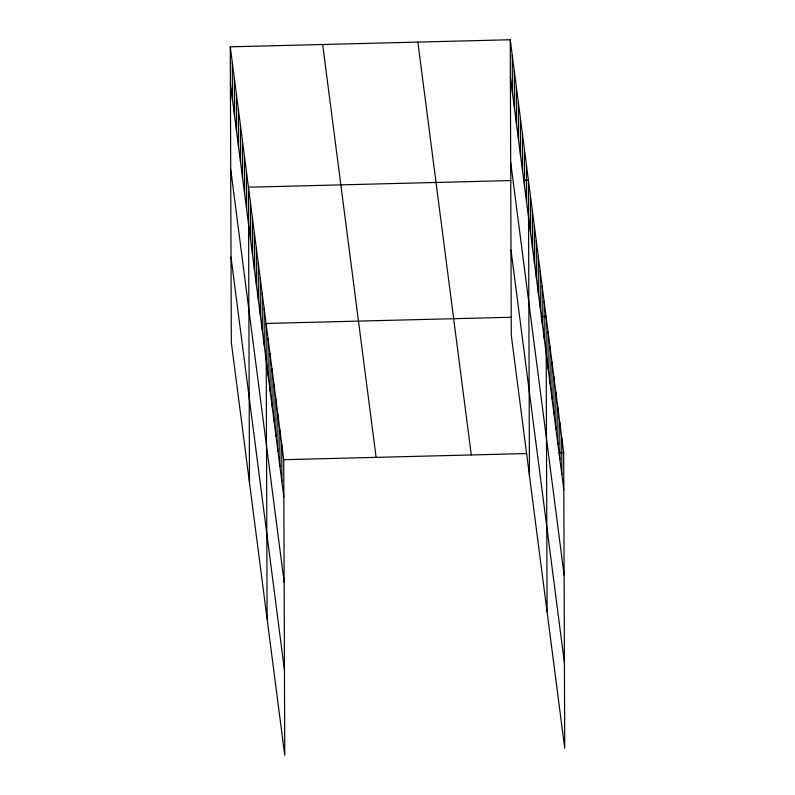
<?xml version="1.0" encoding="UTF-8"?>
<svg xmlns="http://www.w3.org/2000/svg" width="795" height="795" viewBox="0 0 795 795"><rect width="100%" height="100%" fill="white"/><g stroke="black" fill="none" stroke-linecap="round" stroke-linejoin="round"><path stroke-width="1.19" d="M230.282 46.835L283.716 459.699L284.749 755.25L231.315 342.387L230.282 46.835L510.251 39.75L563.685 452.613L564.718 748.165L511.284 335.301L510.251 39.75M511.175 180.554L248.447 187.213L249.481 482.764M523.488 180.246L528.417 180.117L529.45 475.678M511.563 317.235L266.087 323.456L267.12 619.007M541.127 316.49L546.056 316.37L547.089 611.921M283.716 459.699L526.737 453.548M558.766 452.733L563.685 452.613M510.38 76.926L563.824 489.79M510.678 162.19L564.112 575.053M510.986 250.037L564.42 662.901M417.862 42.085L471.296 454.949M322.671 44.5L376.115 457.354M230.411 84.012L283.855 496.875M230.709 169.275L284.143 582.139M231.017 257.123L284.451 669.986M561.727 437.469L561.856 474.645M559.769 422.334L559.899 459.51M557.812 407.199L557.941 444.375M555.854 392.054L555.983 429.23M553.896 376.919L554.026 414.096M551.929 361.785L552.058 398.961M549.971 346.64L550.1 383.816M548.013 331.505L548.143 368.681M544.098 301.226L544.227 338.402M542.13 286.091L542.26 323.267M540.173 270.946L540.302 308.132M538.215 255.811L538.344 292.987M536.257 240.676L536.386 277.853M534.3 225.532L534.429 262.718M532.342 210.397L532.471 247.573M530.374 195.262L530.504 232.438M526.399 164.525L526.529 201.701M524.382 148.923L524.511 186.109M522.365 133.331L522.494 170.508M520.337 117.73L520.477 154.916M518.32 102.138L518.449 139.314M516.303 86.536L516.432 123.722M514.285 70.944L514.415 108.12M512.268 55.342L512.397 92.528M281.758 444.554L281.887 481.73M279.8 429.419L279.929 466.595M277.843 414.284L277.972 451.461M275.885 399.14L276.014 436.316M273.927 384.005L274.056 421.181M271.96 368.87L272.089 406.046M270.002 353.725L270.131 390.901M268.044 338.591L268.173 375.767M264.129 308.311L264.258 345.487M262.161 293.176L262.3 330.352M260.203 278.041L260.333 315.217M258.246 262.897L258.375 300.073M256.288 247.762L256.417 284.938M254.33 232.627L254.46 269.803M252.373 217.482L252.502 254.658M250.405 202.347L250.534 239.524M246.43 171.611L246.559 208.787M244.413 156.019L244.542 193.195M242.395 140.417L242.525 177.593M240.378 124.825L240.507 162.001M238.351 109.223L238.48 146.399M236.334 93.631L236.463 130.807M234.316 78.029L234.445 115.205M232.299 62.437L232.428 99.614"/></g></svg>
